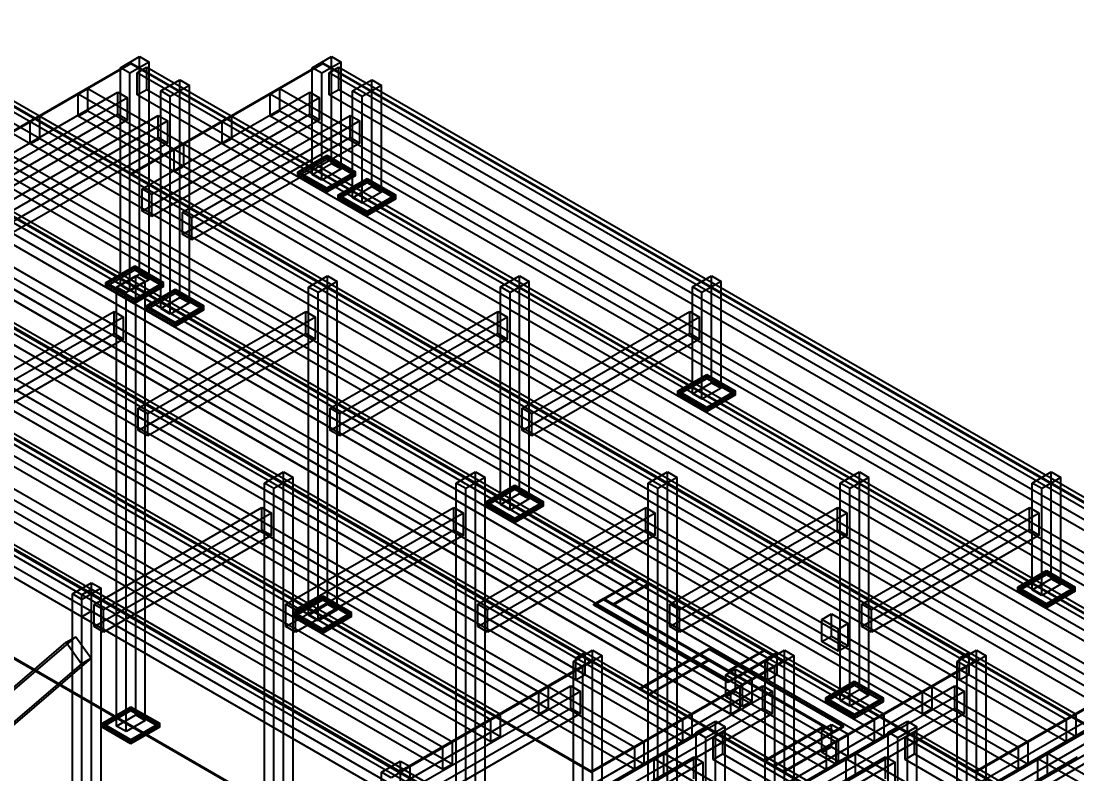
# Model space of a CAD drawing. Header units: millimetres. Extents: x -5230 to 17056, y -12562 to 3959.
# Drawn here: x 4571 to 9334, y -6135 to -2737 of the extents above; entities that cross this region are included whole.
import ezdxf

# ---------------------------------------------------------------- set-up
doc = ezdxf.new("R2010")
doc.units = ezdxf.units.MM
for name, color, linetype, true_color in [('balok', 7, 'Continuous', 0x333333), ('baseplate', 7, 'Continuous', 0x555555), ('bracing', 7, 'Continuous', 0x111111), ('dek', 7, 'Continuous', 0x444444), ('dim', 7, 'Continuous', 0x222222), ('kolom', 7, 'Continuous', 0x111111), ('stiffener', 7, 'Continuous', 0x666666)]:
    doc.layers.add(name, color=color, linetype=linetype, true_color=true_color)
doc.dimstyles.get("Standard").update_dxf_attribs({"dimtxt": 2.5, "dimasz": 2.5, "dimexe": 1.25, "dimexo": 0.625, "dimtad": 1, "dimcen": 2.5, "dimazin": 3, "dimtfac": 1, "dimtmove": 0, "dimatfit": 3})

msp = doc.modelspace()

# ---------------------------------------------------------------- linework, layer by layer
at = {"layer": 'balok'}
for p, q in [((289.96278, -2646.535), (4888.3535, -5301.495)), ((4845.0535, -5326.495), (246.66278, -2671.535)), ((289.96278, -2746.535), (4888.3535, -5401.495)), ((4845.0535, -5426.495), (246.66278, -2771.535)), ((2540.02996, -2945.55), (7115.97396, -5587.55)), ((3406.03862, -2945.545), (7981.98262, -5587.545)), ((4272.02996, -2945.54), (8847.97396, -5587.54)), ((5094.74728, -2970.55), (5138.04728, -2945.55)), ((5138.04728, -2945.55), (9713.99128, -5587.55)), ((5138.04728, -3045.55), (5138.04728, -2945.55)), ((5960.73862, -2970.555), (6004.03862, -2945.555)), ((6004.03862, -2945.555), (10579.98262, -5587.555)), ((6004.03862, -3045.555), (6004.03862, -2945.555)), ((7072.67396, -5612.55), (2496.72996, -2970.55)), ((7938.68262, -5612.545), (3362.73862, -2970.545)), ((8804.67396, -5612.54), (4228.72996, -2970.54)), ((9670.69128, -5612.55), (5094.74728, -2970.55)), ((5094.74728, -3070.55), (5094.74728, -2970.55)), ((10536.68262, -5612.555), (5960.73862, -2970.555)), ((5960.73862, -3070.555), (5960.73862, -2970.555)), ((2540.02996, -3045.55), (7115.97396, -5687.55)), ((3406.03862, -3045.545), (7981.98262, -5687.545)), ((4272.02996, -3045.54), (8847.97396, -5687.54)), ((5094.74728, -3070.55), (5138.04728, -3045.55)), ((5138.04728, -3045.55), (9713.99128, -5687.55)), ((5960.73862, -3070.555), (6004.03862, -3045.555)), ((6004.03862, -3045.555), (10579.98262, -5687.555)), ((7072.67396, -5712.55), (2496.72996, -3070.55)), ((7938.68262, -5712.545), (3362.73862, -3070.545)), ((8804.67396, -5712.54), (4228.72996, -3070.54)), ((9670.69128, -5712.55), (5094.74728, -3070.55)), ((10536.68262, -5712.555), (5960.73862, -3070.555)), ((4888.3535, -5301.495), (4845.0535, -5326.495)), ((4845.0535, -5426.495), (4845.0535, -5326.495)), ((9443.71268, -7981.61), (4845.0535, -5326.495)), ((4888.3535, -5401.495), (4888.3535, -5301.495)), ((4888.3535, -5301.495), (9487.01268, -7956.61)), ((4888.3535, -5401.495), (4845.0535, -5426.495)), ((9443.71268, -8081.61), (4845.0535, -5426.495)), ((4888.3535, -5401.495), (9487.01268, -8056.61)), ((8183.56144, -5438.13), (8226.86144, -5413.13)), ((8226.86144, -5413.13), (8302.20344, -5456.63)), ((8226.86144, -5513.13), (8226.86144, -5413.13)), ((8258.90344, -5481.63), (8183.56144, -5438.13)), ((8183.56144, -5538.13), (8183.56144, -5438.13)), ((8302.20344, -5456.63), (8258.90344, -5481.63)), ((8302.20344, -5556.63), (8302.20344, -5456.63)), ((8183.56144, -5538.13), (8226.86144, -5513.13)), ((8226.86144, -5513.13), (8302.20344, -5556.63)), ((8258.90344, -5581.63), (8258.90344, -5481.63)), ((8258.90344, -5581.63), (8183.56144, -5538.13)), ((8302.20344, -5556.63), (8258.90344, -5581.63)), ((7115.97396, -5587.55), (7072.67396, -5612.55)), ((7072.67396, -5712.55), (7072.67396, -5612.55)), ((7115.97396, -5687.55), (7115.97396, -5587.55)), ((7981.98262, -5587.545), (7938.68262, -5612.545)), ((7938.68262, -5712.545), (7938.68262, -5612.545)), ((7981.98262, -5687.545), (7981.98262, -5587.545)), ((8847.97396, -5587.54), (8804.67396, -5612.54)), ((8804.67396, -5712.54), (8804.67396, -5612.54)), ((8847.97396, -5687.54), (8847.97396, -5587.54)), ((7750.67402, -5688.065), (7793.97402, -5663.065)), ((7793.97402, -5663.065), (7869.31602, -5706.565)), ((7793.97402, -5763.065), (7793.97402, -5663.065)), ((7115.97396, -5687.55), (7072.67396, -5712.55)), ((7826.01602, -5731.565), (7750.67402, -5688.065)), ((7750.67402, -5788.065), (7750.67402, -5688.065)), ((7869.31602, -5706.565), (7826.01602, -5731.565)), ((7869.31602, -5806.565), (7869.31602, -5706.565)), ((7981.98262, -5687.545), (7938.68262, -5712.545)), ((8847.97396, -5687.54), (8804.67396, -5712.54)), ((7750.67402, -5788.065), (7793.97402, -5763.065)), ((7793.97402, -5763.065), (7869.31602, -5806.565)), ((7826.01602, -5831.565), (7826.01602, -5731.565)), ((7826.01602, -5831.565), (7750.67402, -5788.065)), ((7869.31602, -5806.565), (7826.01602, -5831.565)), ((7692.70398, -5970.535), (7736.00398, -5945.535)), ((7736.00398, -5945.535), (11852.96798, -8322.535)), ((7736.00398, -6045.535), (7736.00398, -5945.535)), ((8183.56144, -5938.13), (8226.86144, -5913.13)), ((8258.90344, -5981.63), (8183.56144, -5938.13)), ((8183.56144, -6038.13), (8183.56144, -5938.13)), ((8226.86144, -5913.13), (8302.20344, -5956.63)), ((8226.86144, -6013.13), (8226.86144, -5913.13)), ((8558.71264, -5970.53), (8602.01264, -5945.53)), ((8602.01264, -5945.53), (12610.72664, -8260.03)), ((8602.01264, -6045.53), (8602.01264, -5945.53)), ((11809.66798, -8347.535), (7692.70398, -5970.535)), ((7692.70398, -6070.535), (7692.70398, -5970.535)), ((8302.20344, -5956.63), (8258.90344, -5981.63)), ((8258.90344, -6081.63), (8258.90344, -5981.63)), ((8302.20344, -6056.63), (8302.20344, -5956.63)), ((12567.42664, -8285.03), (8558.71264, -5970.53)), ((8558.71264, -6070.53), (8558.71264, -5970.53)), ((7692.70398, -6070.535), (7736.00398, -6045.535)), ((7736.00398, -6045.535), (11852.96798, -8422.535)), ((8183.56144, -6038.13), (8226.86144, -6013.13)), ((8258.90344, -6081.63), (8183.56144, -6038.13)), ((8226.86144, -6013.13), (8302.20344, -6056.63)), ((8558.71264, -6070.53), (8602.01264, -6045.53)), ((8602.01264, -6045.53), (12610.72664, -8360.03)), ((11809.66798, -8447.535), (7692.70398, -6070.535)), ((8302.20344, -6056.63), (8258.90344, -6081.63)), ((12567.42664, -8385.03), (8558.71264, -6070.53))]:
    msp.add_line(p, q, dxfattribs=at)
at = {"layer": 'baseplate'}
for p, q in [((5819.53732, -3417.02), (5949.45464, -3342.01)), ((5819.53732, -3425.02), (5949.45464, -3350.01)), ((5819.53732, -3435.02), (5949.45464, -3360.01)), ((5949.45464, -3342.01), (6079.37196, -3417.02)), ((5949.45464, -3350.01), (5949.45464, -3342.01)), ((5949.45464, -3350.01), (6079.37196, -3425.02)), ((5949.45464, -3360.01), (5949.45464, -3350.01)), ((5949.45464, -3360.01), (6079.37196, -3435.02)), ((5949.45464, -3492.03), (5819.53732, -3417.02)), ((5819.53732, -3425.02), (5819.53732, -3417.02)), ((5949.45464, -3500.03), (5819.53732, -3425.02)), ((5819.53732, -3435.02), (5819.53732, -3425.02)), ((6079.37196, -3417.02), (5949.45464, -3492.03)), ((6079.37196, -3425.02), (5949.45464, -3500.03)), ((6079.37196, -3425.02), (6079.37196, -3417.02)), ((6079.37196, -3435.02), (6079.37196, -3425.02)), ((5949.45464, -3510.03), (5819.53732, -3435.02)), ((6079.37196, -3435.02), (5949.45464, -3510.03)), ((6001.37134, -3522.005), (6131.28866, -3446.995)), ((6001.37134, -3530.005), (6131.28866, -3454.995)), ((6001.37134, -3540.005), (6131.28866, -3464.995)), ((6131.28866, -3446.995), (6261.21464, -3522.01)), ((6131.28866, -3454.995), (6131.28866, -3446.995)), ((6131.28866, -3454.995), (6261.21464, -3530.01)), ((6131.28866, -3464.995), (6131.28866, -3454.995)), ((6131.28866, -3464.995), (6261.21464, -3540.01)), ((5949.45464, -3500.03), (5949.45464, -3492.03)), ((5949.45464, -3510.03), (5949.45464, -3500.03)), ((6131.29732, -3597.02), (6001.37134, -3522.005)), ((6001.37134, -3530.005), (6001.37134, -3522.005)), ((6261.21464, -3522.01), (6131.29732, -3597.02)), ((6261.21464, -3530.01), (6261.21464, -3522.01)), ((6131.29732, -3605.02), (6001.37134, -3530.005)), ((6001.37134, -3540.005), (6001.37134, -3530.005)), ((6131.29732, -3615.02), (6001.37134, -3540.005)), ((6261.21464, -3530.01), (6131.29732, -3605.02)), ((6261.21464, -3540.01), (6131.29732, -3615.02)), ((6261.21464, -3540.01), (6261.21464, -3530.01)), ((6131.29732, -3605.02), (6131.29732, -3597.02)), ((6131.29732, -3615.02), (6131.29732, -3605.02)), ((4953.54598, -3917.015), (5083.4633, -3842.005)), ((4953.54598, -3925.015), (5083.4633, -3850.005)), ((5083.4633, -3842.005), (5213.38062, -3917.015)), ((5083.4633, -3850.005), (5083.4633, -3842.005)), ((5083.4633, -3850.005), (5213.38062, -3925.015)), ((5083.4633, -3860.005), (5083.4633, -3850.005)), ((4953.54598, -3935.015), (5083.4633, -3860.005)), ((5083.4633, -3860.005), (5213.38062, -3935.015)), ((5083.4633, -3992.025), (4953.54598, -3917.015)), ((4953.54598, -3925.015), (4953.54598, -3917.015)), ((5083.4633, -4000.025), (4953.54598, -3925.015)), ((4953.54598, -3935.015), (4953.54598, -3925.015)), ((5083.4633, -4010.025), (4953.54598, -3935.015)), ((5213.38062, -3917.015), (5083.4633, -3992.025)), ((5213.38062, -3925.015), (5083.4633, -4000.025)), ((5213.38062, -3935.015), (5083.4633, -4010.025)), ((5135.38, -4022), (5265.29732, -3946.99)), ((5213.38062, -3925.015), (5213.38062, -3917.015)), ((5213.38062, -3935.015), (5213.38062, -3925.015)), ((5265.29732, -3946.99), (5395.2233, -4022.005)), ((5265.29732, -3954.99), (5265.29732, -3946.99)), ((5083.4633, -4000.025), (5083.4633, -3992.025)), ((5083.4633, -4010.025), (5083.4633, -4000.025)), ((5135.38, -4030), (5265.29732, -3954.99)), ((5135.38, -4040), (5265.29732, -3964.99)), ((5265.29732, -3954.99), (5395.2233, -4030.005)), ((5265.29732, -3964.99), (5265.29732, -3954.99)), ((5265.29732, -3964.99), (5395.2233, -4040.005)), ((5265.30598, -4097.015), (5135.38, -4022)), ((5135.38, -4030), (5135.38, -4022)), ((5265.30598, -4105.015), (5135.38, -4030)), ((5135.38, -4040), (5135.38, -4030)), ((5265.30598, -4115.015), (5135.38, -4040)), ((5395.2233, -4022.005), (5265.30598, -4097.015)), ((5395.2233, -4030.005), (5265.30598, -4105.015)), ((5395.2233, -4040.005), (5265.30598, -4115.015)), ((5395.2233, -4030.005), (5395.2233, -4022.005)), ((5395.2233, -4040.005), (5395.2233, -4030.005)), ((5265.30598, -4105.015), (5265.30598, -4097.015)), ((5265.30598, -4115.015), (5265.30598, -4105.015)), ((7534.21732, -4406.89), (7664.11732, -4331.89)), ((7664.11732, -4331.89), (7794.01732, -4406.89)), ((7664.11732, -4339.89), (7664.11732, -4331.89)), ((7534.21732, -4414.89), (7664.11732, -4339.89)), ((7534.21732, -4424.89), (7664.11732, -4349.89)), ((7664.11732, -4339.89), (7794.01732, -4414.89)), ((7664.11732, -4349.89), (7664.11732, -4339.89)), ((7664.11732, -4349.89), (7794.01732, -4424.89)), ((7664.11732, -4481.89), (7534.21732, -4406.89)), ((7534.21732, -4414.89), (7534.21732, -4406.89)), ((7664.11732, -4489.89), (7534.21732, -4414.89)), ((7534.21732, -4424.89), (7534.21732, -4414.89)), ((7664.11732, -4499.89), (7534.21732, -4424.89)), ((7794.01732, -4406.89), (7664.11732, -4481.89)), ((7794.01732, -4414.89), (7664.11732, -4489.89)), ((7794.01732, -4424.89), (7664.11732, -4499.89)), ((7794.01732, -4414.89), (7794.01732, -4406.89)), ((7794.01732, -4424.89), (7794.01732, -4414.89)), ((7664.11732, -4489.89), (7664.11732, -4481.89)), ((7664.11732, -4499.89), (7664.11732, -4489.89)), ((6668.17402, -4906.915), (6798.07402, -4831.915)), ((6668.17402, -4914.915), (6798.07402, -4839.915)), ((6668.17402, -4924.915), (6798.07402, -4849.915)), ((6798.07402, -4831.915), (6927.97402, -4906.915)), ((6798.07402, -4839.915), (6798.07402, -4831.915)), ((6798.07402, -4839.915), (6927.97402, -4914.915)), ((6798.07402, -4849.915), (6798.07402, -4839.915)), ((6798.07402, -4849.915), (6927.97402, -4924.915)), ((6798.07402, -4981.915), (6668.17402, -4906.915)), ((6668.17402, -4914.915), (6668.17402, -4906.915)), ((6798.07402, -4989.915), (6668.17402, -4914.915)), ((6668.17402, -4924.915), (6668.17402, -4914.915)), ((6798.07402, -4999.915), (6668.17402, -4924.915)), ((6927.97402, -4906.915), (6798.07402, -4981.915)), ((6927.97402, -4914.915), (6798.07402, -4989.915)), ((6927.97402, -4924.915), (6798.07402, -4999.915)), ((6927.97402, -4914.915), (6927.97402, -4906.915)), ((6927.97402, -4924.915), (6927.97402, -4914.915)), ((6798.07402, -4989.915), (6798.07402, -4981.915)), ((6798.07402, -4999.915), (6798.07402, -4989.915)), ((9067.02, -5292.01), (9196.93732, -5217)), ((9067.02, -5300.01), (9196.93732, -5225)), ((9067.02, -5310.01), (9196.93732, -5235)), ((9196.93732, -5217), (9326.8633, -5292.015)), ((9196.93732, -5225), (9196.93732, -5217)), ((9196.93732, -5225), (9326.8633, -5300.015)), ((9196.93732, -5235), (9196.93732, -5225)), ((9196.93732, -5235), (9326.8633, -5310.015)), ((5802.13072, -5406.94), (5932.03072, -5331.94)), ((5932.03072, -5331.94), (6061.93072, -5406.94)), ((5932.03072, -5339.94), (5932.03072, -5331.94)), ((9196.94598, -5367.025), (9067.02, -5292.01)), ((9067.02, -5300.01), (9067.02, -5292.01)), ((9196.94598, -5375.025), (9067.02, -5300.01)), ((9067.02, -5310.01), (9067.02, -5300.01)), ((9196.94598, -5385.025), (9067.02, -5310.01)), ((9326.8633, -5292.015), (9196.94598, -5367.025)), ((9326.8633, -5300.015), (9196.94598, -5375.025)), ((9326.8633, -5310.015), (9196.94598, -5385.025)), ((9326.8633, -5300.015), (9326.8633, -5292.015)), ((9326.8633, -5310.015), (9326.8633, -5300.015)), ((5802.13072, -5414.94), (5932.03072, -5339.94)), ((5802.13072, -5424.94), (5932.03072, -5349.94)), ((5932.03072, -5339.94), (6061.93072, -5414.94)), ((5932.03072, -5349.94), (5932.03072, -5339.94)), ((5932.03072, -5349.94), (6061.93072, -5424.94)), ((9196.94598, -5375.025), (9196.94598, -5367.025)), ((9196.94598, -5385.025), (9196.94598, -5375.025)), ((5932.03072, -5481.94), (5802.13072, -5406.94)), ((5802.13072, -5414.94), (5802.13072, -5406.94)), ((5932.03072, -5489.94), (5802.13072, -5414.94)), ((5802.13072, -5424.94), (5802.13072, -5414.94)), ((5932.03072, -5499.94), (5802.13072, -5424.94)), ((6061.93072, -5406.94), (5932.03072, -5481.94)), ((6061.93072, -5414.94), (5932.03072, -5489.94)), ((6061.93072, -5424.94), (5932.03072, -5499.94)), ((6061.93072, -5414.94), (6061.93072, -5406.94)), ((6061.93072, -5424.94), (6061.93072, -5414.94)), ((5932.03072, -5489.94), (5932.03072, -5481.94)), ((5932.03072, -5499.94), (5932.03072, -5489.94)), ((8201.02866, -5792.005), (8330.94598, -5716.995)), ((8201.02866, -5800.005), (8330.94598, -5724.995)), ((8201.02866, -5810.005), (8330.94598, -5734.995)), ((8330.94598, -5716.995), (8460.87196, -5792.01)), ((8330.94598, -5724.995), (8330.94598, -5716.995)), ((8330.94598, -5724.995), (8460.87196, -5800.01)), ((8330.94598, -5734.995), (8330.94598, -5724.995)), ((8330.94598, -5734.995), (8460.87196, -5810.01)), ((8330.95464, -5867.02), (8201.02866, -5792.005)), ((8201.02866, -5800.005), (8201.02866, -5792.005)), ((8330.95464, -5875.02), (8201.02866, -5800.005)), ((8201.02866, -5810.005), (8201.02866, -5800.005)), ((8330.95464, -5885.02), (8201.02866, -5810.005)), ((8460.87196, -5792.01), (8330.95464, -5867.02)), ((8460.87196, -5800.01), (8330.95464, -5875.02)), ((8460.87196, -5810.01), (8330.95464, -5885.02)), ((8460.87196, -5800.01), (8460.87196, -5792.01)), ((8460.87196, -5810.01), (8460.87196, -5800.01)), ((4936.08742, -5906.965), (5065.98742, -5831.965)), ((4936.08742, -5914.965), (5065.98742, -5839.965)), ((4936.08742, -5924.965), (5065.98742, -5849.965)), ((5065.98742, -5831.965), (5195.88742, -5906.965)), ((5065.98742, -5839.965), (5065.98742, -5831.965)), ((5065.98742, -5839.965), (5195.88742, -5914.965)), ((5065.98742, -5849.965), (5065.98742, -5839.965)), ((5065.98742, -5849.965), (5195.88742, -5924.965)), ((8330.95464, -5875.02), (8330.95464, -5867.02)), ((8330.95464, -5885.02), (8330.95464, -5875.02)), ((5065.98742, -5981.965), (4936.08742, -5906.965)), ((4936.08742, -5914.965), (4936.08742, -5906.965)), ((5065.98742, -5989.965), (4936.08742, -5914.965)), ((4936.08742, -5924.965), (4936.08742, -5914.965)), ((5065.98742, -5999.965), (4936.08742, -5924.965)), ((5195.88742, -5906.965), (5065.98742, -5981.965)), ((5195.88742, -5914.965), (5065.98742, -5989.965)), ((5195.88742, -5924.965), (5065.98742, -5999.965)), ((5195.88742, -5914.965), (5195.88742, -5906.965)), ((5195.88742, -5924.965), (5195.88742, -5914.965)), ((5065.98742, -5989.965), (5065.98742, -5981.965)), ((5065.98742, -5999.965), (5065.98742, -5989.965))]:
    msp.add_line(p, q, dxfattribs=at)
at = {"layer": 'bracing'}
for p, q in [((3410.18676, -6723.11), (4817.02108, -5516.21)), ((4773.72108, -5541.21), (4817.02108, -5516.21)), ((4817.02108, -5516.21), (4885.99798, -5613.065)), ((3366.88676, -6748.11), (4773.72108, -5541.21)), ((4773.72108, -5541.21), (4842.69798, -5638.065)), ((4885.99798, -5613.065), (3479.17232, -6820.95)), ((4842.69798, -5638.065), (4885.99798, -5613.065)), ((4842.69798, -5638.065), (3435.87232, -6845.95))]:
    msp.add_line(p, q, dxfattribs=at)
at = {"layer": 'dek'}
for p, q in [((-4330, 0), (10998.20866, -8850.005)), ((-4330, -4), (10998.20866, -8854.005)), ((10572.128, -9096.01), (-4756.08066, -246.005)), ((10572.128, -9100.01), (-4756.08066, -250.005)), ((2468.16062, -2925.045), (7144.5433, -5625.035)), ((2468.16062, -2929.045), (7144.5433, -5629.035)), ((3334.16928, -2925.03), (8010.55196, -5625.02)), ((3334.16928, -2929.03), (8010.55196, -5629.02)), ((4200.16062, -2925.035), (8876.5433, -5625.025)), ((4200.16062, -2929.035), (8876.5433, -5629.025)), ((4200.1866, -3425.04), (5066.17794, -2925.045)), ((4200.1866, -3429.04), (5066.17794, -2929.045)), ((5066.17794, -2925.045), (9742.56062, -5625.035)), ((5066.17794, -2929.045), (5066.17794, -2925.045)), ((5066.17794, -3425.045), (5932.16928, -2925.05)), ((5066.17794, -2929.045), (9742.56062, -5629.035)), ((5066.17794, -3429.045), (5932.16928, -2929.05)), ((5932.16928, -2925.05), (10608.55196, -5625.04)), ((5932.16928, -2929.05), (5932.16928, -2925.05)), ((5932.16928, -2929.05), (10608.55196, -5629.04)), ((6278.55196, -6125.03), (1602.16928, -3425.04)), ((6278.55196, -6129.03), (1602.16928, -3429.04)), ((7144.5433, -6125.025), (2468.16062, -3425.035)), ((7144.5433, -6129.025), (2468.16062, -3429.035)), ((8010.55196, -6125.02), (3334.16928, -3425.03)), ((8010.55196, -6129.02), (3334.16928, -3429.03)), ((8876.56928, -6125.03), (4200.1866, -3425.04)), ((8876.56928, -6129.03), (4200.1866, -3429.04)), ((9742.56062, -6125.035), (5066.17794, -3425.045)), ((5066.17794, -3429.045), (5066.17794, -3425.045)), ((9742.56062, -6129.035), (5066.17794, -3429.045)), ((7198.09674, -5344.085), (7361.03464, -5250.01)), ((7198.09674, -5348.085), (7361.03464, -5254.01)), ((7404.32598, -5275.005), (7241.38808, -5369.08)), ((7404.32598, -5279.005), (7241.38808, -5373.08)), ((7361.03464, -5250.01), (7404.32598, -5275.005)), ((7361.03464, -5254.01), (7361.03464, -5250.01)), ((7361.03464, -5254.01), (7404.32598, -5279.005)), ((7404.32598, -5279.005), (7404.32598, -5275.005)), ((7154.8054, -5369.08), (7198.09674, -5344.085)), ((7154.8054, -5373.08), (7198.09674, -5348.085)), ((7761.01406, -5719.085), (7154.8054, -5369.08)), ((7154.8054, -5373.08), (7154.8054, -5369.08)), ((7761.01406, -5723.085), (7154.8054, -5373.08)), ((7198.09674, -5344.085), (7804.3054, -5694.09)), ((7198.09674, -5348.085), (7198.09674, -5344.085)), ((7241.38808, -5369.08), (7198.09674, -5344.085)), ((7198.09674, -5348.085), (7804.3054, -5698.09)), ((7241.38808, -5373.08), (7198.09674, -5348.085)), ((7241.38808, -5373.08), (7241.38808, -5369.08)), ((7631.08808, -5594.09), (7674.37942, -5569.095)), ((7631.08808, -5598.09), (7674.37942, -5573.095)), ((7674.37942, -5569.095), (8280.58808, -5919.1)), ((7674.37942, -5573.095), (7674.37942, -5569.095)), ((7674.37942, -5573.095), (8280.58808, -5923.1)), ((7361.03464, -5750.01), (7631.08808, -5594.09)), ((7361.03464, -5754.01), (7631.08808, -5598.09)), ((7674.37942, -5619.085), (7404.32598, -5775.005)), ((8237.29674, -5944.095), (7631.08808, -5594.09)), ((7631.08808, -5598.09), (7631.08808, -5594.09)), ((7631.08808, -5594.09), (7674.37942, -5619.085)), ((8237.29674, -5948.095), (7631.08808, -5598.09)), ((7631.08808, -5598.09), (7674.37942, -5623.085)), ((7674.37942, -5623.085), (7674.37942, -5619.085)), ((7761.01406, -5669.095), (7923.95196, -5575.02)), ((7761.01406, -5673.095), (7923.95196, -5579.02)), ((7967.2433, -5600.015), (7804.3054, -5694.09)), ((7967.2433, -5604.015), (7804.3054, -5698.09)), ((7923.95196, -5575.02), (7967.2433, -5600.015)), ((7923.95196, -5579.02), (7923.95196, -5575.02)), ((7923.95196, -5579.02), (7967.2433, -5604.015)), ((7967.2433, -5604.015), (7967.2433, -5600.015)), ((7144.5433, -5625.035), (6278.55196, -6125.03)), ((7144.5433, -5629.035), (6278.55196, -6129.03)), ((8010.55196, -5625.02), (7144.5433, -6125.025)), ((7144.5433, -5629.035), (7144.5433, -5625.035)), ((8010.55196, -5629.02), (7144.5433, -6129.025)), ((7674.37942, -5623.085), (7404.32598, -5779.005)), ((8010.55196, -5629.02), (8010.55196, -5625.02)), ((8876.5433, -5625.025), (8010.55196, -6125.02)), ((8876.5433, -5629.025), (8010.55196, -6129.02)), ((8876.5433, -5629.025), (8876.5433, -5625.025)), ((9742.56062, -5625.035), (8876.56928, -6125.03)), ((9742.56062, -5629.035), (8876.56928, -6129.03)), ((7804.3054, -5694.09), (7761.01406, -5669.095)), ((7761.01406, -5673.095), (7761.01406, -5669.095)), ((7804.3054, -5698.09), (7761.01406, -5673.095)), ((7804.3054, -5694.09), (7761.01406, -5719.085)), ((7804.3054, -5698.09), (7761.01406, -5723.085)), ((7804.3054, -5698.09), (7804.3054, -5694.09)), ((7404.32598, -5775.005), (7361.03464, -5750.01)), ((7361.03464, -5754.01), (7361.03464, -5750.01)), ((7404.32598, -5779.005), (7361.03464, -5754.01)), ((7761.01406, -5723.085), (7761.01406, -5719.085)), ((7404.32598, -5779.005), (7404.32598, -5775.005)), ((6798.15196, -6425.03), (7664.1433, -5925.035)), ((6798.15196, -6429.03), (7664.1433, -5929.035)), ((7664.1433, -6425.025), (8530.15196, -5925.02)), ((7664.1433, -5925.035), (11864.2, -8350.01)), ((7664.1433, -5929.035), (7664.1433, -5925.035)), ((7664.1433, -6429.025), (8530.15196, -5929.02)), ((7664.1433, -5929.035), (11864.2, -8354.01)), ((7923.95196, -6075.02), (8194.0054, -5919.1)), ((7923.95196, -6079.02), (8194.0054, -5923.1)), ((8237.29674, -5944.095), (7967.2433, -6100.015)), ((8237.29674, -5948.095), (7967.2433, -6104.015)), ((8194.0054, -5919.1), (8237.29674, -5944.095)), ((8194.0054, -5923.1), (8194.0054, -5919.1)), ((8194.0054, -5923.1), (8237.29674, -5948.095)), ((8280.58808, -5919.1), (8237.29674, -5944.095)), ((8280.58808, -5923.1), (8237.29674, -5948.095)), ((8237.29674, -5948.095), (8237.29674, -5944.095)), ((8280.58808, -5923.1), (8280.58808, -5919.1)), ((8530.15196, -5925.02), (12730.20866, -8349.995)), ((8530.15196, -5929.02), (8530.15196, -5925.02)), ((8530.15196, -6425.02), (9396.1433, -5925.025)), ((8530.15196, -5929.02), (12730.20866, -8353.995)), ((8530.15196, -6429.02), (9396.1433, -5929.025)), ((7967.2433, -6100.015), (7923.95196, -6075.02)), ((7923.95196, -6079.02), (7923.95196, -6075.02)), ((7967.2433, -6104.015), (7923.95196, -6079.02)), ((6278.55196, -6129.03), (6278.55196, -6125.03)), ((7144.5433, -6129.025), (7144.5433, -6125.025)), ((7967.2433, -6104.015), (7967.2433, -6100.015)), ((8010.55196, -6129.02), (8010.55196, -6125.02)), ((8876.56928, -6129.03), (8876.56928, -6125.03))]:
    msp.add_line(p, q, dxfattribs=at)
at = {"layer": 'kolom'}
for p, q in [((5018.48732, -2947.49), (5105.08732, -2897.49)), ((5105.08732, -2897.49), (5148.38732, -2922.49)), ((5105.08732, -3879.5), (5105.08732, -2897.49)), ((5884.47866, -2947.495), (5971.07866, -2897.495)), ((5971.07866, -2897.495), (6014.37866, -2922.495)), ((5971.07866, -3379.505), (5971.07866, -2897.495)), ((5061.78732, -2972.49), (5018.48732, -2947.49)), ((5018.48732, -3929.5), (5018.48732, -2947.49)), ((5148.38732, -2922.49), (5061.78732, -2972.49)), ((5148.38732, -3904.5), (5148.38732, -2922.49)), ((5927.77866, -2972.495), (5884.47866, -2947.495)), ((5884.47866, -3429.505), (5884.47866, -2947.495)), ((6014.37866, -2922.495), (5927.77866, -2972.495)), ((6014.37866, -3404.505), (6014.37866, -2922.495)), ((5061.78732, -3954.5), (5061.78732, -2972.49)), ((5927.77866, -3454.505), (5927.77866, -2972.495)), ((5200.33, -3052.48), (5286.93, -3002.48)), ((5330.23, -3027.48), (5243.63, -3077.48)), ((5286.93, -3002.48), (5330.23, -3027.48)), ((5286.93, -3984.49), (5286.93, -3002.48)), ((5330.23, -4009.49), (5330.23, -3027.48)), ((6066.32134, -3052.485), (6152.92134, -3002.485)), ((6196.22134, -3027.485), (6109.62134, -3077.485)), ((6152.92134, -3002.485), (6196.22134, -3027.485)), ((6152.92134, -3484.495), (6152.92134, -3002.485)), ((6196.22134, -3509.495), (6196.22134, -3027.485)), ((5243.63, -3077.48), (5200.33, -3052.48)), ((5200.33, -4034.49), (5200.33, -3052.48)), ((5243.63, -4059.49), (5243.63, -3077.48)), ((6109.62134, -3077.485), (6066.32134, -3052.485)), ((6066.32134, -3534.495), (6066.32134, -3052.485)), ((6109.62134, -3559.495), (6109.62134, -3077.485)), ((5884.47866, -3429.505), (5971.07866, -3379.505)), ((5971.07866, -3379.505), (6014.37866, -3404.505)), ((5927.77866, -3454.505), (5884.47866, -3429.505)), ((6014.37866, -3404.505), (5927.77866, -3454.505)), ((6066.32134, -3534.495), (6152.92134, -3484.495)), ((6196.22134, -3509.495), (6109.62134, -3559.495)), ((6152.92134, -3484.495), (6196.22134, -3509.495)), ((6109.62134, -3559.495), (6066.32134, -3534.495)), ((5001.0634, -3937.46), (5087.6634, -3887.46)), ((5018.48732, -3929.5), (5105.08732, -3879.5)), ((5148.38732, -3904.5), (5061.78732, -3954.5)), ((5087.6634, -3887.46), (5130.9634, -3912.46)), ((5087.6634, -5869.45), (5087.6634, -3887.46)), ((5105.08732, -3879.5), (5148.38732, -3904.5)), ((5867.05474, -3937.455), (5953.65474, -3887.455)), ((5953.65474, -3887.455), (5996.95474, -3912.455)), ((5953.65474, -5369.455), (5953.65474, -3887.455)), ((6733.07206, -3937.435), (6819.67206, -3887.435)), ((6819.67206, -3887.435), (6862.97206, -3912.435)), ((6819.67206, -4869.445), (6819.67206, -3887.435)), ((7599.0634, -3937.44), (7685.6634, -3887.44)), ((7685.6634, -3887.44), (7728.9634, -3912.44)), ((7685.6634, -4369.45), (7685.6634, -3887.44)), ((5044.3634, -3962.46), (5001.0634, -3937.46)), ((5001.0634, -5919.45), (5001.0634, -3937.46)), ((5061.78732, -3954.5), (5018.48732, -3929.5)), ((5130.9634, -3912.46), (5044.3634, -3962.46)), ((5130.9634, -5894.45), (5130.9634, -3912.46)), ((5910.35474, -3962.455), (5867.05474, -3937.455)), ((5867.05474, -5419.455), (5867.05474, -3937.455)), ((5996.95474, -3912.455), (5910.35474, -3962.455)), ((5996.95474, -5394.455), (5996.95474, -3912.455)), ((6776.37206, -3962.435), (6733.07206, -3937.435)), ((6733.07206, -4919.445), (6733.07206, -3937.435)), ((6862.97206, -3912.435), (6776.37206, -3962.435)), ((6862.97206, -4894.445), (6862.97206, -3912.435)), ((7642.3634, -3962.44), (7599.0634, -3937.44)), ((7599.0634, -4419.45), (7599.0634, -3937.44)), ((7728.9634, -3912.44), (7642.3634, -3962.44)), ((7728.9634, -4394.45), (7728.9634, -3912.44)), ((5044.3634, -5944.45), (5044.3634, -3962.46)), ((5200.33, -4034.49), (5286.93, -3984.49)), ((5286.93, -3984.49), (5330.23, -4009.49)), ((5910.35474, -5444.455), (5910.35474, -3962.455)), ((6776.37206, -4944.445), (6776.37206, -3962.435)), ((7642.3634, -4444.45), (7642.3634, -3962.44)), ((5243.63, -4059.49), (5200.33, -4034.49)), ((5330.23, -4009.49), (5243.63, -4059.49)), ((7599.0634, -4419.45), (7685.6634, -4369.45)), ((7685.6634, -4369.45), (7728.9634, -4394.45)), ((7642.3634, -4444.45), (7599.0634, -4419.45)), ((7728.9634, -4394.45), (7642.3634, -4444.45)), ((5667.95268, -4822.51), (5754.55268, -4772.51)), ((5797.85268, -4797.51), (5711.25268, -4847.51)), ((5754.55268, -4772.51), (5797.85268, -4797.51)), ((5754.55268, -7254.5), (5754.55268, -4772.51)), ((5797.85268, -7279.5), (5797.85268, -4797.51)), ((6533.96134, -4822.505), (6620.56134, -4772.505)), ((6663.86134, -4797.505), (6577.26134, -4847.505)), ((6620.56134, -4772.505), (6663.86134, -4797.505)), ((6620.56134, -6754.495), (6620.56134, -4772.505)), ((6663.86134, -6779.495), (6663.86134, -4797.505)), ((7399.95268, -4822.5), (7486.55268, -4772.5)), ((7529.85268, -4797.5), (7443.25268, -4847.5)), ((7486.55268, -4772.5), (7529.85268, -4797.5)), ((7486.55268, -6254.5), (7486.55268, -4772.5)), ((7529.85268, -6279.5), (7529.85268, -4797.5)), ((8265.97, -4822.48), (8352.57, -4772.48)), ((8395.87, -4797.48), (8309.27, -4847.48)), ((8352.57, -4772.48), (8395.87, -4797.48)), ((8352.57, -5754.49), (8352.57, -4772.48)), ((8395.87, -5779.49), (8395.87, -4797.48)), ((9131.96134, -4822.485), (9218.56134, -4772.485)), ((9261.86134, -4797.485), (9175.26134, -4847.485)), ((9218.56134, -4772.485), (9261.86134, -4797.485)), ((9218.56134, -5254.495), (9218.56134, -4772.485)), ((9261.86134, -5279.495), (9261.86134, -4797.485)), ((5711.25268, -4847.51), (5667.95268, -4822.51)), ((5667.95268, -7304.5), (5667.95268, -4822.51)), ((5711.25268, -7329.5), (5711.25268, -4847.51)), ((6577.26134, -4847.505), (6533.96134, -4822.505)), ((6533.96134, -6804.495), (6533.96134, -4822.505)), ((6577.26134, -6829.495), (6577.26134, -4847.505)), ((7443.25268, -4847.5), (7399.95268, -4822.5)), ((7399.95268, -6304.5), (7399.95268, -4822.5)), ((7443.25268, -6329.5), (7443.25268, -4847.5)), ((8309.27, -4847.48), (8265.97, -4822.48)), ((8265.97, -5804.49), (8265.97, -4822.48)), ((8309.27, -5829.49), (8309.27, -4847.48)), ((9175.26134, -4847.485), (9131.96134, -4822.485)), ((9131.96134, -5304.495), (9131.96134, -4822.485)), ((9175.26134, -5329.495), (9175.26134, -4847.485)), ((6733.07206, -4919.445), (6819.67206, -4869.445)), ((6862.97206, -4894.445), (6776.37206, -4944.445)), ((6819.67206, -4869.445), (6862.97206, -4894.445)), ((6776.37206, -4944.445), (6733.07206, -4919.445)), ((4801.96134, -5322.505), (4888.56134, -5272.505)), ((4888.56134, -5272.505), (4931.86134, -5297.505)), ((4888.56134, -7754.495), (4888.56134, -5272.505)), ((9131.96134, -5304.495), (9218.56134, -5254.495)), ((9261.86134, -5279.495), (9175.26134, -5329.495)), ((9218.56134, -5254.495), (9261.86134, -5279.495)), ((4845.26134, -5347.505), (4801.96134, -5322.505)), ((4801.96134, -7804.495), (4801.96134, -5322.505)), ((4931.86134, -5297.505), (4845.26134, -5347.505)), ((4931.86134, -7779.495), (4931.86134, -5297.505)), ((9175.26134, -5329.495), (9131.96134, -5304.495)), ((4845.26134, -7829.495), (4845.26134, -5347.505)), ((5867.05474, -5419.455), (5953.65474, -5369.455)), ((5953.65474, -5369.455), (5996.95474, -5394.455)), ((5910.35474, -5444.455), (5867.05474, -5419.455)), ((5996.95474, -5394.455), (5910.35474, -5444.455)), ((7062.28196, -5627.55), (7148.88196, -5577.55)), ((7192.18196, -5602.55), (7105.58196, -5652.55)), ((7148.88196, -5577.55), (7192.18196, -5602.55)), ((7148.88196, -8059.54), (7148.88196, -5577.55)), ((7192.18196, -8084.54), (7192.18196, -5602.55)), ((7928.29062, -5627.545), (8014.89062, -5577.545)), ((8058.19062, -5602.545), (7971.59062, -5652.545)), ((8014.89062, -5577.545), (8058.19062, -5602.545)), ((8014.89062, -7559.535), (8014.89062, -5577.545)), ((8058.19062, -7584.535), (8058.19062, -5602.545)), ((8794.28196, -5627.54), (8880.88196, -5577.54)), ((8924.18196, -5602.54), (8837.58196, -5652.54)), ((8880.88196, -5577.54), (8924.18196, -5602.54)), ((8880.88196, -7059.54), (8880.88196, -5577.54)), ((8924.18196, -7084.54), (8924.18196, -5602.54)), ((7105.58196, -5652.55), (7062.28196, -5627.55)), ((7062.28196, -8109.54), (7062.28196, -5627.55)), ((7105.58196, -8134.54), (7105.58196, -5652.55)), ((7971.59062, -5652.545), (7928.29062, -5627.545)), ((7928.29062, -7609.535), (7928.29062, -5627.545)), ((7971.59062, -7634.535), (7971.59062, -5652.545)), ((8837.58196, -5652.54), (8794.28196, -5627.54)), ((8794.28196, -7109.54), (8794.28196, -5627.54)), ((8837.58196, -7134.54), (8837.58196, -5652.54)), ((8265.97, -5804.49), (8352.57, -5754.49)), ((8352.57, -5754.49), (8395.87, -5779.49)), ((8309.27, -5829.49), (8265.97, -5804.49)), ((8395.87, -5779.49), (8309.27, -5829.49)), ((5001.0634, -5919.45), (5087.6634, -5869.45)), ((5130.9634, -5894.45), (5044.3634, -5944.45)), ((5087.6634, -5869.45), (5130.9634, -5894.45)), ((7616.46134, -5947.515), (7703.06134, -5897.515)), ((7703.06134, -5897.515), (7746.36134, -5922.515)), ((7703.06134, -8379.505), (7703.06134, -5897.515)), ((8482.47, -5947.51), (8569.07, -5897.51)), ((8569.07, -5897.51), (8612.37, -5922.51)), ((8569.07, -7879.5), (8569.07, -5897.51)), ((5044.3634, -5944.45), (5001.0634, -5919.45)), ((7659.76134, -5972.515), (7616.46134, -5947.515)), ((7616.46134, -8429.505), (7616.46134, -5947.515)), ((7746.36134, -5922.515), (7659.76134, -5972.515)), ((7746.36134, -8404.505), (7746.36134, -5922.515)), ((8525.77, -5972.51), (8482.47, -5947.51)), ((8482.47, -7929.5), (8482.47, -5947.51)), ((8612.37, -5922.51), (8525.77, -5972.51)), ((8612.37, -7904.5), (8612.37, -5922.51)), ((7659.76134, -8454.505), (7659.76134, -5972.515)), ((8525.77, -7954.5), (8525.77, -5972.51)), ((6196.34258, -6127.575), (6282.94258, -6077.575)), ((6282.94258, -6077.575), (6326.24258, -6102.575)), ((6282.94258, -8559.565), (6282.94258, -6077.575)), ((6239.64258, -6152.575), (6196.34258, -6127.575)), ((6196.34258, -8609.565), (6196.34258, -6127.575)), ((6326.24258, -6102.575), (6239.64258, -6152.575)), ((6326.24258, -8584.565), (6326.24258, -6102.575))]:
    msp.add_line(p, q, dxfattribs=at)
at = {"layer": 'stiffener'}
for p, q in [((2273.73496, -3041.8), (6949.26896, -5741.3)), ((3139.75228, -3041.79), (7815.28628, -5741.29)), ((4005.74362, -3041.815), (8681.27762, -5741.315)), ((4828.46094, -3066.795), (4871.76094, -3041.795)), ((4871.76094, -3041.795), (9547.29494, -5741.295)), ((4871.76094, -3141.795), (4871.76094, -3041.795)), ((5694.44362, -3066.805), (5737.74362, -3041.805)), ((5737.74362, -3041.805), (10413.27762, -5741.305)), ((5737.74362, -3141.805), (5737.74362, -3041.805)), ((6905.96896, -5766.3), (2230.43496, -3066.8)), ((7771.98628, -5766.29), (3096.45228, -3066.79)), ((8637.97762, -5766.315), (3962.44362, -3066.815)), ((4250.30202, -3494.935), (5007.18602, -3057.935)), ((5050.48602, -3082.935), (4293.60202, -3519.935)), ((9503.99494, -5766.295), (4828.46094, -3066.795)), ((4828.46094, -3166.795), (4828.46094, -3066.795)), ((5007.18602, -3057.935), (5050.48602, -3082.935)), ((5007.18602, -3157.935), (5007.18602, -3057.935)), ((5050.48602, -3182.935), (5050.48602, -3082.935)), ((5116.34532, -3494.91), (5873.22932, -3057.91)), ((5916.52932, -3082.91), (5159.64532, -3519.91)), ((10369.97762, -5766.305), (5694.44362, -3066.805)), ((5694.44362, -3166.805), (5694.44362, -3066.805)), ((5873.22932, -3057.91), (5916.52932, -3082.91)), ((5873.22932, -3157.91), (5873.22932, -3057.91)), ((5916.52932, -3182.91), (5916.52932, -3082.91)), ((2273.73496, -3141.8), (6949.26896, -5841.3)), ((3139.75228, -3141.79), (7815.28628, -5841.29)), ((4005.74362, -3141.815), (8681.27762, -5841.315)), ((4828.46094, -3166.795), (4871.76094, -3141.795)), ((4871.76094, -3141.795), (9547.29494, -5841.295)), ((5694.44362, -3166.805), (5737.74362, -3141.805)), ((5737.74362, -3141.805), (10413.27762, -5841.305)), ((2057.23496, -3166.8), (6732.76896, -5866.3)), ((6905.96896, -5866.3), (2230.43496, -3166.8)), ((2923.25228, -3166.79), (7598.78628, -5866.29)), ((7771.98628, -5866.29), (3096.45228, -3166.79)), ((3789.24362, -3166.815), (8464.77762, -5866.315)), ((8637.97762, -5866.315), (3962.44362, -3166.815)), ((4250.30202, -3594.935), (5007.18602, -3157.935)), ((5050.48602, -3182.935), (4293.60202, -3619.935)), ((4432.16202, -3599.935), (5189.04602, -3162.935)), ((5232.34602, -3187.935), (4475.46202, -3624.935)), ((4611.96094, -3191.795), (4655.26094, -3166.795)), ((4655.26094, -3166.795), (9330.79494, -5866.295)), ((4655.26094, -3266.795), (4655.26094, -3166.795)), ((9503.99494, -5866.295), (4828.46094, -3166.795)), ((5007.18602, -3157.935), (5050.48602, -3182.935)), ((5116.34532, -3594.91), (5873.22932, -3157.91)), ((5916.52932, -3182.91), (5159.64532, -3619.91)), ((5189.04602, -3162.935), (5232.34602, -3187.935)), ((5189.04602, -3262.935), (5189.04602, -3162.935)), ((5232.34602, -3287.935), (5232.34602, -3187.935)), ((5298.20532, -3599.91), (6055.08932, -3162.91)), ((6098.38932, -3187.91), (5341.50532, -3624.91)), ((5477.94362, -3191.805), (5521.24362, -3166.805)), ((5521.24362, -3166.805), (10196.77762, -5866.305)), ((5521.24362, -3266.805), (5521.24362, -3166.805)), ((10369.97762, -5866.305), (5694.44362, -3166.805)), ((5873.22932, -3157.91), (5916.52932, -3182.91)), ((6055.08932, -3162.91), (6098.38932, -3187.91)), ((6055.08932, -3262.91), (6055.08932, -3162.91)), ((6098.38932, -3287.91), (6098.38932, -3187.91)), ((6689.46896, -5891.3), (2013.93496, -3191.8)), ((7555.48628, -5891.29), (2879.95228, -3191.79)), ((8421.47762, -5891.315), (3745.94362, -3191.815)), ((9287.49494, -5891.295), (4611.96094, -3191.795)), ((4611.96094, -3291.795), (4611.96094, -3191.795)), ((10153.47762, -5891.305), (5477.94362, -3191.805)), ((5477.94362, -3291.805), (5477.94362, -3191.805)), ((2057.23496, -3266.8), (6732.76896, -5966.3)), ((2923.25228, -3266.79), (7598.78628, -5966.29)), ((3789.24362, -3266.815), (8464.77762, -5966.315)), ((4432.16202, -3699.935), (5189.04602, -3262.935)), ((4611.96094, -3291.795), (4655.26094, -3266.795)), ((4655.26094, -3266.795), (9330.79494, -5966.295)), ((5189.04602, -3262.935), (5232.34602, -3287.935)), ((5298.20532, -3699.91), (6055.08932, -3262.91)), ((5477.94362, -3291.805), (5521.24362, -3266.805)), ((5521.24362, -3266.805), (10196.77762, -5966.305)), ((6055.08932, -3262.91), (6098.38932, -3287.91)), ((6472.96896, -6016.3), (1797.43496, -3316.8)), ((1840.73496, -3291.8), (6516.26896, -5991.3)), ((6689.46896, -5991.3), (2013.93496, -3291.8)), ((7338.98628, -6016.29), (2663.45228, -3316.79)), ((2706.75228, -3291.79), (7382.28628, -5991.29)), ((7555.48628, -5991.29), (2879.95228, -3291.79)), ((8204.97762, -6016.315), (3529.44362, -3316.815)), ((3572.74362, -3291.815), (8248.27762, -5991.315)), ((8421.47762, -5991.315), (3745.94362, -3291.815)), ((9070.99494, -6016.295), (4395.46094, -3316.795)), ((4438.76094, -3291.795), (9114.29494, -5991.295)), ((5232.34602, -3287.935), (4475.46202, -3724.935)), ((9287.49494, -5991.295), (4611.96094, -3291.795)), ((5261.44362, -3316.805), (5304.74362, -3291.805)), ((9936.97762, -6016.305), (5261.44362, -3316.805)), ((5261.44362, -3416.805), (5261.44362, -3316.805)), ((5304.74362, -3291.805), (9980.27762, -5991.305)), ((5304.74362, -3391.805), (5304.74362, -3291.805)), ((6098.38932, -3287.91), (5341.50532, -3724.91)), ((10153.47762, -5991.305), (5477.94362, -3291.805)), ((6472.96896, -6116.3), (1797.43496, -3416.8)), ((1840.73496, -3391.8), (6516.26896, -6091.3)), ((7338.98628, -6116.29), (2663.45228, -3416.79)), ((2706.75228, -3391.79), (7382.28628, -6091.29)), ((8204.97762, -6116.315), (3529.44362, -3416.815)), ((3572.74362, -3391.815), (8248.27762, -6091.315)), ((9070.99494, -6116.295), (4395.46094, -3416.795)), ((4438.76094, -3391.795), (9114.29494, -6091.295)), ((5261.44362, -3416.805), (5304.74362, -3391.805)), ((9936.97762, -6116.305), (5261.44362, -3416.805)), ((5304.74362, -3391.805), (9980.27762, -6091.305)), ((5159.64532, -3519.91), (5116.34532, -3494.91)), ((5116.34532, -3594.91), (5116.34532, -3494.91)), ((5159.64532, -3619.91), (5159.64532, -3519.91)), ((5159.64532, -3619.91), (5116.34532, -3594.91)), ((5341.50532, -3624.91), (5298.20532, -3599.91)), ((5298.20532, -3699.91), (5298.20532, -3599.91)), ((5341.50532, -3724.91), (5341.50532, -3624.91)), ((5341.50532, -3724.91), (5298.20532, -3699.91)), ((4232.8781, -4484.975), (4989.7621, -4047.975)), ((4989.7621, -4047.975), (5033.0621, -4072.975)), ((4989.7621, -4147.975), (4989.7621, -4047.975)), ((5098.9214, -4484.95), (5855.8054, -4047.95)), ((5855.8054, -4047.95), (5899.1054, -4072.95)), ((5855.8054, -4147.95), (5855.8054, -4047.95)), ((5964.9647, -4484.925), (6721.8487, -4047.925)), ((6721.8487, -4047.925), (6765.1487, -4072.925)), ((6721.8487, -4147.925), (6721.8487, -4047.925)), ((6831.008, -4484.9), (7587.892, -4047.9)), ((7587.892, -4047.9), (7631.192, -4072.9)), ((7587.892, -4147.9), (7587.892, -4047.9)), ((5033.0621, -4072.975), (4276.1781, -4509.975)), ((5033.0621, -4172.975), (5033.0621, -4072.975)), ((5899.1054, -4072.95), (5142.2214, -4509.95)), ((5899.1054, -4172.95), (5899.1054, -4072.95)), ((6765.1487, -4072.925), (6008.2647, -4509.925)), ((6765.1487, -4172.925), (6765.1487, -4072.925)), ((7631.192, -4072.9), (6874.308, -4509.9)), ((7631.192, -4172.9), (7631.192, -4072.9)), ((4232.8781, -4584.975), (4989.7621, -4147.975)), ((5033.0621, -4172.975), (4276.1781, -4609.975)), ((4989.7621, -4147.975), (5033.0621, -4172.975)), ((5098.9214, -4584.95), (5855.8054, -4147.95)), ((5899.1054, -4172.95), (5142.2214, -4609.95)), ((5855.8054, -4147.95), (5899.1054, -4172.95)), ((5964.9647, -4584.925), (6721.8487, -4147.925)), ((6765.1487, -4172.925), (6008.2647, -4609.925)), ((6721.8487, -4147.925), (6765.1487, -4172.925)), ((6831.008, -4584.9), (7587.892, -4147.9)), ((7631.192, -4172.9), (6874.308, -4609.9)), ((7587.892, -4147.9), (7631.192, -4172.9)), ((5142.2214, -4509.95), (5098.9214, -4484.95)), ((5098.9214, -4584.95), (5098.9214, -4484.95)), ((5142.2214, -4609.95), (5142.2214, -4509.95)), ((6008.2647, -4509.925), (5964.9647, -4484.925)), ((5964.9647, -4584.925), (5964.9647, -4484.925)), ((6008.2647, -4609.925), (6008.2647, -4509.925)), ((6874.308, -4509.9), (6831.008, -4484.9)), ((6831.008, -4584.9), (6831.008, -4484.9)), ((6874.308, -4609.9), (6874.308, -4509.9)), ((5142.2214, -4609.95), (5098.9214, -4584.95)), ((6008.2647, -4609.925), (5964.9647, -4584.925)), ((6874.308, -4609.9), (6831.008, -4584.9)), ((4899.62882, -5369.985), (5656.51282, -4932.985)), ((5656.51282, -4932.985), (5699.81282, -4957.985)), ((5656.51282, -5032.985), (5656.51282, -4932.985)), ((5765.67212, -5369.96), (6522.55612, -4932.96)), ((6522.55612, -4932.96), (6565.85612, -4957.96)), ((6522.55612, -5032.96), (6522.55612, -4932.96)), ((6631.71542, -5369.935), (7388.59942, -4932.935)), ((7388.59942, -4932.935), (7431.89942, -4957.935)), ((7388.59942, -5032.935), (7388.59942, -4932.935)), ((7497.75872, -5369.91), (8254.64272, -4932.91)), ((8254.64272, -4932.91), (8297.94272, -4957.91)), ((8254.64272, -5032.91), (8254.64272, -4932.91)), ((8363.80202, -5369.885), (9120.68602, -4932.885)), ((9120.68602, -4932.885), (9163.98602, -4957.885)), ((9120.68602, -5032.885), (9120.68602, -4932.885)), ((5699.81282, -4957.985), (4942.92882, -5394.985)), ((5699.81282, -5057.985), (5699.81282, -4957.985)), ((6565.85612, -4957.96), (5808.97212, -5394.96)), ((6565.85612, -5057.96), (6565.85612, -4957.96)), ((7431.89942, -4957.935), (6675.01542, -5394.935)), ((7431.89942, -5057.935), (7431.89942, -4957.935)), ((8297.94272, -4957.91), (7541.05872, -5394.91)), ((8297.94272, -5057.91), (8297.94272, -4957.91)), ((9163.98602, -4957.885), (8407.10202, -5394.885)), ((9163.98602, -5057.885), (9163.98602, -4957.885)), ((4899.62882, -5469.985), (5656.51282, -5032.985)), ((5656.51282, -5032.985), (5699.81282, -5057.985)), ((5765.67212, -5469.96), (6522.55612, -5032.96)), ((6522.55612, -5032.96), (6565.85612, -5057.96)), ((6631.71542, -5469.935), (7388.59942, -5032.935)), ((7388.59942, -5032.935), (7431.89942, -5057.935)), ((7497.75872, -5469.91), (8254.64272, -5032.91)), ((8254.64272, -5032.91), (8297.94272, -5057.91)), ((8363.80202, -5469.885), (9120.68602, -5032.885)), ((9120.68602, -5032.885), (9163.98602, -5057.885)), ((5699.81282, -5057.985), (4942.92882, -5494.985)), ((6565.85612, -5057.96), (5808.97212, -5494.96)), ((7431.89942, -5057.935), (6675.01542, -5494.935)), ((8297.94272, -5057.91), (7541.05872, -5494.91)), ((9163.98602, -5057.885), (8407.10202, -5494.885)), ((4942.92882, -5394.985), (4899.62882, -5369.985)), ((4899.62882, -5469.985), (4899.62882, -5369.985)), ((5808.97212, -5394.96), (5765.67212, -5369.96)), ((5765.67212, -5469.96), (5765.67212, -5369.96)), ((6675.01542, -5394.935), (6631.71542, -5369.935)), ((6631.71542, -5469.935), (6631.71542, -5369.935)), ((7541.05872, -5394.91), (7497.75872, -5369.91)), ((7497.75872, -5469.91), (7497.75872, -5369.91)), ((8407.10202, -5394.885), (8363.80202, -5369.885)), ((8363.80202, -5469.885), (8363.80202, -5369.885)), ((4942.92882, -5494.985), (4942.92882, -5394.985)), ((5808.97212, -5494.96), (5808.97212, -5394.96)), ((6675.01542, -5494.935), (6675.01542, -5394.935)), ((7541.05872, -5494.91), (7541.05872, -5394.91)), ((8407.10202, -5494.885), (8407.10202, -5394.885)), ((4942.92882, -5494.985), (4899.62882, -5469.985)), ((5808.97212, -5494.96), (5765.67212, -5469.96)), ((6675.01542, -5494.935), (6631.71542, -5469.935)), ((7541.05872, -5494.91), (7497.75872, -5469.91)), ((8407.10202, -5494.885), (8363.80202, -5469.885)), ((6294.11398, -6175.115), (7050.99798, -5738.115)), ((7094.29798, -5763.115), (6337.41398, -6200.115)), ((6949.26896, -5741.3), (6905.96896, -5766.3)), ((6949.26896, -5841.3), (6949.26896, -5741.3)), ((7050.99798, -5738.115), (7094.29798, -5763.115)), ((7050.99798, -5838.115), (7050.99798, -5738.115)), ((7094.29798, -5863.115), (7094.29798, -5763.115)), ((7160.15728, -6175.09), (7917.04128, -5738.09)), ((7960.34128, -5763.09), (7203.45728, -6200.09)), ((7815.28628, -5741.29), (7771.98628, -5766.29)), ((7815.28628, -5841.29), (7815.28628, -5741.29)), ((7917.04128, -5738.09), (7960.34128, -5763.09)), ((7917.04128, -5838.09), (7917.04128, -5738.09)), ((7960.34128, -5863.09), (7960.34128, -5763.09)), ((8026.20058, -6175.065), (8783.08458, -5738.065)), ((8826.38458, -5763.065), (8069.50058, -6200.065)), ((8681.27762, -5741.315), (8637.97762, -5766.315)), ((8681.27762, -5841.315), (8681.27762, -5741.315)), ((8783.08458, -5738.065), (8826.38458, -5763.065)), ((8783.08458, -5838.065), (8783.08458, -5738.065)), ((8826.38458, -5863.065), (8826.38458, -5763.065)), ((8892.24388, -6175.04), (9649.12788, -5738.04)), ((9692.42788, -5763.04), (8935.54388, -6200.04)), ((6905.96896, -5866.3), (6905.96896, -5766.3)), ((7771.98628, -5866.29), (7771.98628, -5766.29)), ((8637.97762, -5866.315), (8637.97762, -5766.315)), ((6294.11398, -6275.115), (7050.99798, -5838.115)), ((6949.26896, -5841.3), (6905.96896, -5866.3)), ((7050.99798, -5838.115), (7094.29798, -5863.115)), ((7160.15728, -6275.09), (7917.04128, -5838.09)), ((7815.28628, -5841.29), (7771.98628, -5866.29)), ((7917.04128, -5838.09), (7960.34128, -5863.09)), ((8026.20058, -6275.065), (8783.08458, -5838.065)), ((8681.27762, -5841.315), (8637.97762, -5866.315)), ((8783.08458, -5838.065), (8826.38458, -5863.065)), ((8892.24388, -6275.04), (9649.12788, -5838.04)), ((7094.29798, -5863.115), (6337.41398, -6300.115)), ((6732.76896, -5866.3), (6689.46896, -5891.3)), ((6689.46896, -5991.3), (6689.46896, -5891.3)), ((6732.76896, -5966.3), (6732.76896, -5866.3)), ((7960.34128, -5863.09), (7203.45728, -6300.09)), ((7598.78628, -5866.29), (7555.48628, -5891.29)), ((7555.48628, -5991.29), (7555.48628, -5891.29)), ((7598.78628, -5966.29), (7598.78628, -5866.29)), ((8826.38458, -5863.065), (8069.50058, -6300.065)), ((8464.77762, -5866.315), (8421.47762, -5891.315)), ((8421.47762, -5991.315), (8421.47762, -5891.315)), ((8464.77762, -5966.315), (8464.77762, -5866.315)), ((9692.42788, -5863.04), (8935.54388, -6300.04)), ((9330.79494, -5866.295), (9287.49494, -5891.295)), ((9287.49494, -5991.295), (9287.49494, -5891.295)), ((9330.79494, -5966.295), (9330.79494, -5866.295)), ((6516.26896, -5991.3), (6472.96896, -6016.3)), ((6516.26896, -6091.3), (6516.26896, -5991.3)), ((6732.76896, -5966.3), (6689.46896, -5991.3)), ((7382.28628, -5991.29), (7338.98628, -6016.29)), ((7382.28628, -6091.29), (7382.28628, -5991.29)), ((7598.78628, -5966.29), (7555.48628, -5991.29)), ((8248.27762, -5991.315), (8204.97762, -6016.315)), ((8248.27762, -6091.315), (8248.27762, -5991.315)), ((8464.77762, -5966.315), (8421.47762, -5991.315)), ((9114.29494, -5991.295), (9070.99494, -6016.295)), ((9114.29494, -6091.295), (9114.29494, -5991.295)), ((9330.79494, -5966.295), (9287.49494, -5991.295)), ((6472.96896, -6116.3), (6472.96896, -6016.3)), ((7338.98628, -6116.29), (7338.98628, -6016.29)), ((7426.40898, -6066.785), (7469.70898, -6041.785)), ((7469.70898, -6041.785), (11668.94298, -8466.285)), ((7469.70898, -6141.785), (7469.70898, -6041.785)), ((8204.97762, -6116.315), (8204.97762, -6016.315)), ((8292.4263, -6066.775), (8335.7263, -6041.775)), ((8335.7263, -6041.775), (12534.9603, -8466.275)), ((8335.7263, -6141.775), (8335.7263, -6041.775)), ((9070.99494, -6116.295), (9070.99494, -6016.295)), ((9158.41764, -6066.8), (9201.71764, -6041.8)), ((9201.71764, -6041.8), (13400.95164, -8466.3)), ((9201.71764, -6141.8), (9201.71764, -6041.8)), ((6516.26896, -6091.3), (6472.96896, -6116.3)), ((6848.16346, -6495.005), (7605.04746, -6058.005)), ((7648.34746, -6083.005), (6891.46346, -6520.005)), ((7382.28628, -6091.29), (7338.98628, -6116.29)), ((11625.64298, -8491.285), (7426.40898, -6066.785)), ((7426.40898, -6166.785), (7426.40898, -6066.785)), ((7605.04746, -6058.005), (7648.34746, -6083.005)), ((7605.04746, -6158.005), (7605.04746, -6058.005)), ((7648.34746, -6183.005), (7648.34746, -6083.005)), ((7714.20676, -6494.98), (8471.09076, -6057.98)), ((8514.39076, -6082.98), (7757.50676, -6519.98)), ((8248.27762, -6091.315), (8204.97762, -6116.315)), ((12491.6603, -8491.275), (8292.4263, -6066.775)), ((8292.4263, -6166.775), (8292.4263, -6066.775)), ((8471.09076, -6057.98), (8514.39076, -6082.98)), ((8471.09076, -6157.98), (8471.09076, -6057.98)), ((8514.39076, -6182.98), (8514.39076, -6082.98)), ((8580.25006, -6494.955), (9337.13406, -6057.955)), ((9380.43406, -6082.955), (8623.55006, -6519.955)), ((9114.29494, -6091.295), (9070.99494, -6116.295)), ((13357.65164, -8491.3), (9158.41764, -6066.8)), ((9158.41764, -6166.8), (9158.41764, -6066.8))]:
    msp.add_line(p, q, dxfattribs=at)

# ---------------------------------------------------------------- dimensions: what is measured, and where the dimension line sits
at = {"layer": 'dim'}
msp.add_linear_dim(base=(-5030.0154, -3712.42667), p1=(-4330, -2500), p2=(10998.2, -11350), angle=329.99927222, text='17700 / X', dimstyle='Standard', override={"dimtxt": 190, "dimasz": 66.5, "dimtad": 1}, dxfattribs=at).render()

doc.saveas('drawing.dxf')
